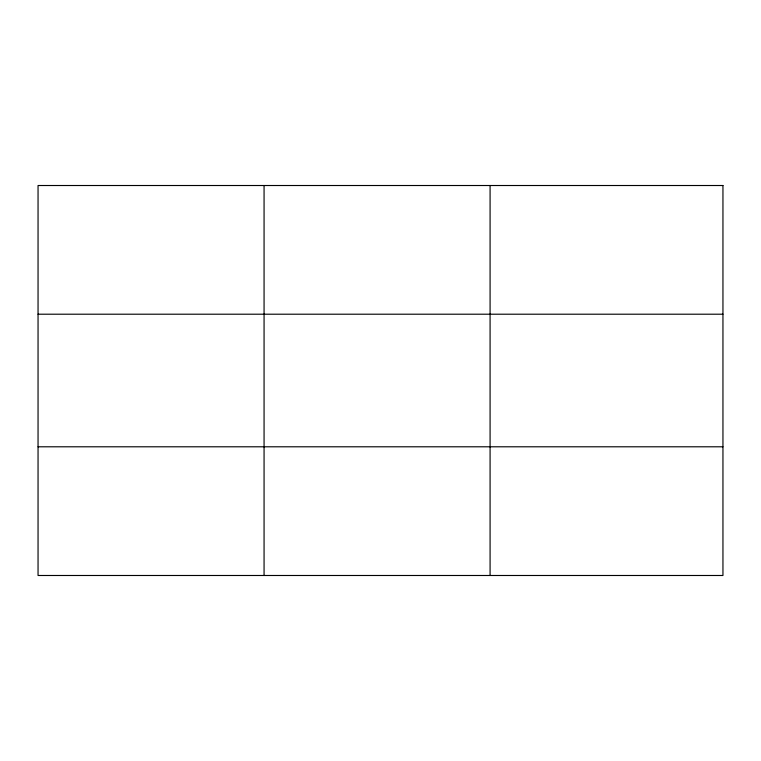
<?xml version="1.0" encoding="UTF-8"?>
<svg xmlns="http://www.w3.org/2000/svg" width="761" height="761" viewBox="0 0 761 761"><rect width="100%" height="100%" fill="white"/><g stroke="black" fill="none" stroke-linecap="round" stroke-linejoin="round"><path stroke-width="1.14" d="M264.067 185.513L264.067 575.487M490.084 185.513L490.084 575.487M38.05 314.207L722.95 314.207M38.05 446.793L722.95 446.793M722.95 185.513L722.95 575.487L38.05 575.487L38.05 185.513L722.95 185.513"/></g></svg>
